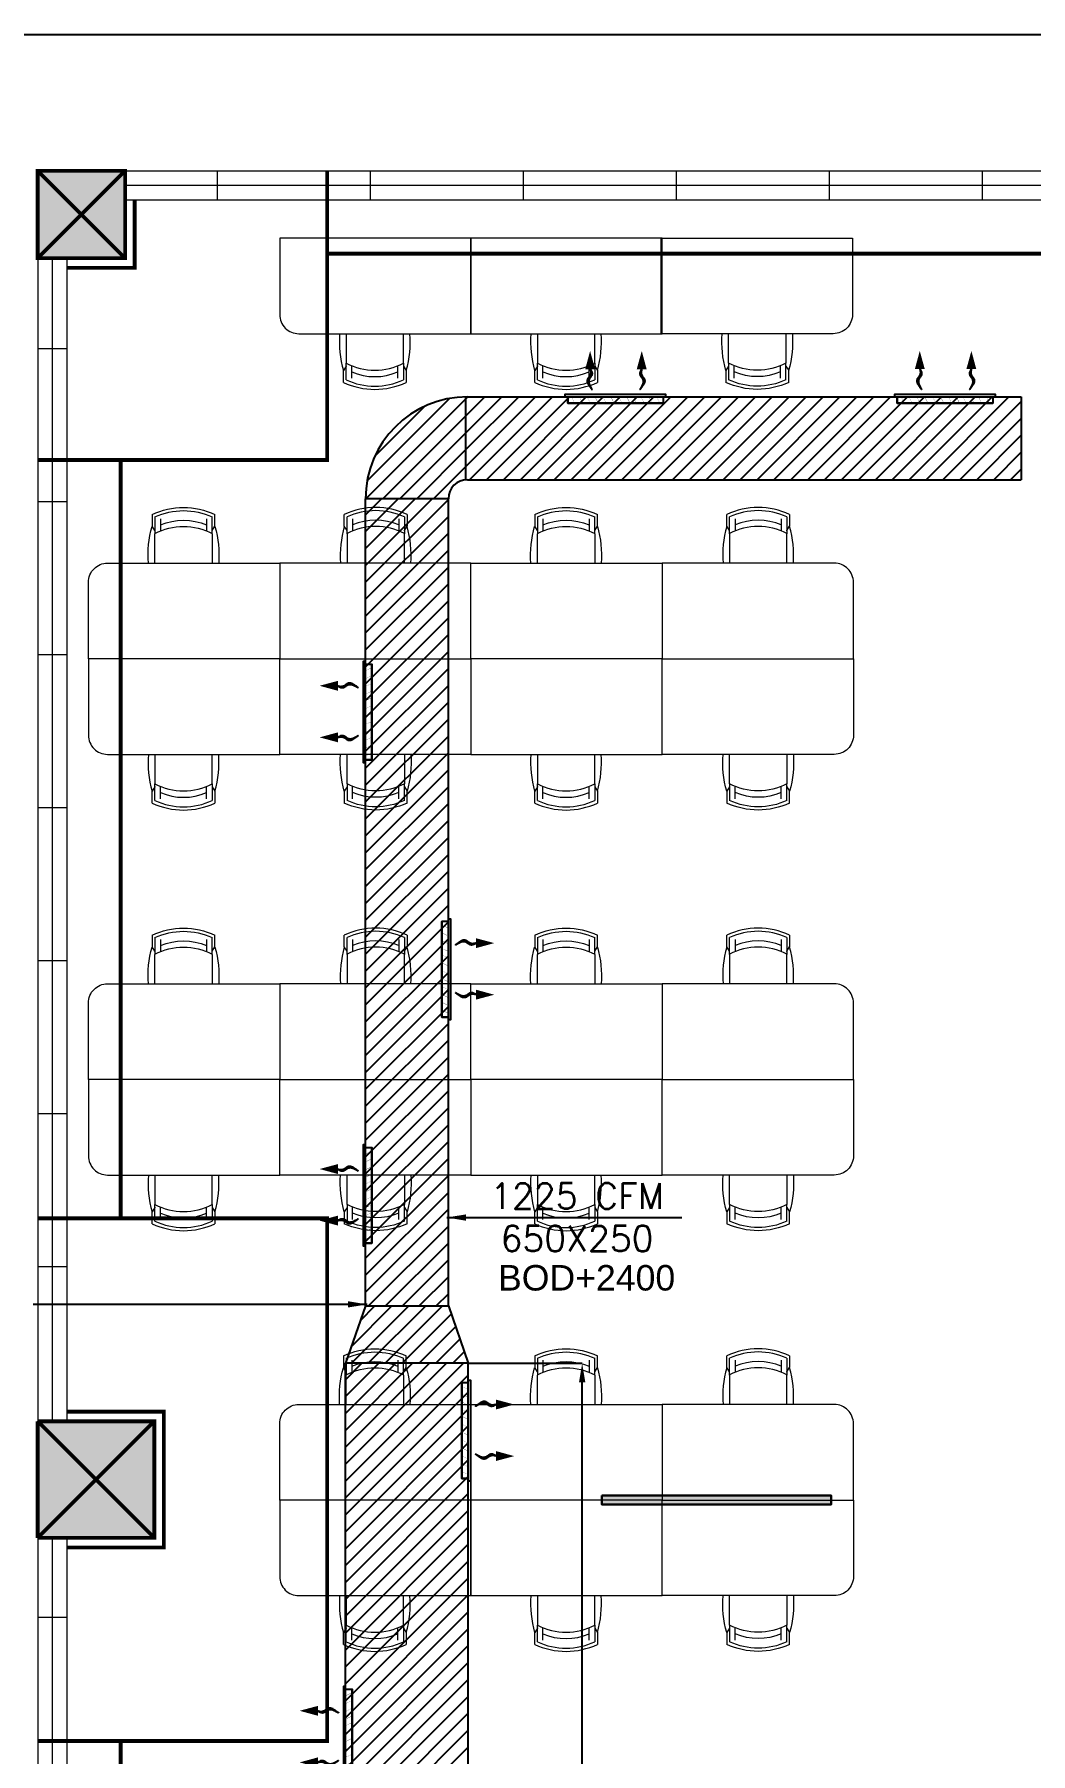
# Model space of a CAD drawing. Header units: millimetres. Extents: x 148480 to 578986, y 39883 to 155062.
# Drawn here: x 226593 to 234406, y 130264 to 143751 of the extents above; entities that cross this region are included whole.
import ezdxf

# ---------------------------------------------------------------- set-up
doc = ezdxf.new("R2010")
doc.units = ezdxf.units.MM
doc.header["$PDMODE"] = 34
doc.header["$PDSIZE"] = -1
doc.linetypes.add('CENTER', pattern=[2, 1.25, -0.25, 0.25, -0.25])
doc.linetypes.add('HIDDEN', pattern=[0.375, 0.25, -0.125])
for name, color, linetype in [('CEN', 252, 'CENTER'), ('EL-6FEET SUSPENDED LIGHT', 230, 'Continuous'), ('Hatch 01_UC', 7, 'Continuous'), ('HVAC TEXT', 7, 'Continuous'), ('HVAC-SECTIONS', 7, 'Continuous'), ('I - MODULAR', 44, 'Continuous'), ('Layer2', 4, 'Continuous'), ('Layer4', 6, 'Continuous'), ('M-HVAC ELLIPTICAL DUCT', 6, 'Continuous'), ('M-HVAC VRV PIPE', 4, 'Continuous'), ('M-HVAC-BOF', 6, 'Continuous'), ('M-HVAC-GRIL', 6, 'Continuous'), ('M-HVAC-INSULATION', 8, 'Continuous'), ('M-HVAC-SUPP', 4, 'Continuous'), ('M-HVAC-SUPPLY AIR DUCT', 4, 'Continuous'), ('M-HVAC-TEXT', 7, 'Continuous')]:
    doc.layers.add(name, color=color, linetype=linetype)
doc.layers.add('glass', color=7, linetype='Continuous', lineweight=0, true_color=0x0000d6)
for name, color, linetype, lineweight in [('ID - MODULAR', 44, 'Continuous', 5), ('KDBS-SIDE THROW GRILLE', 1, 'Continuous', 18), ('M HVAC GRILLE', 6, 'Continuous', 13)]:
    doc.layers.add(name, color=color, linetype=linetype, lineweight=lineweight)
doc.styles.add('ARAIL', font='arial.ttf')
doc.styles.add('R', font='romans.shx')
doc.styles.add('ROMAND', font='romand__.ttf')
doc.dimstyles.new('Vayucon', dxfattribs={"dimtxt": 200, "dimasz": 150, "dimexe": 0, "dimexo": 0, "dimgap": 9e-05, "dimtad": 1, "dimdec": 0, "dimrnd": 5, "dimzin": 0, "dimdsep": 46, "dimtxsty": 'ROMAND', "dimcen": 90, "dimclrd": 42, "dimclre": 8, "dimclrt": 7, "dimadec": 0, "dimazin": 0, "dimtfac": 1, "dimtdec": 0, "dimtofl": 0, "dimtmove": 1, "dimatfit": 0, "dimfxl": 1, "dimtolj": 1, "dimtzin": 0, "dimarcsym": 0})
pattern_1 = [(225, (811127.6, 15256.2), (66.29126, -66.29126), [])]

# ---------------------------------------------------------------- blocks, each defined once
blk = doc.blocks.new('GFC1')
at = {"layer": 'Hatch 01_UC', "linetype": 'Continuous'}
h = blk.add_hatch(color=8, dxfattribs=at)
h.dxf.hatch_style = 1
h.paths.add_polyline_path([(299251, 142981), (299251, 143667), (299937, 143667), (299937, 142981)])
h = blk.add_hatch(color=8, dxfattribs=at)
h.dxf.hatch_style = 1
h.paths.add_polyline_path([(300166, 132942), (299251, 132942), (299251, 133857), (300166, 133857)])
at = {"layer": 'CEN', "color": 8, "linetype": 'Continuous', "lineweight": 0}
for p, q in [((299251, 142981), (299251, 143667)), ((299251, 143667), (299937, 143667)), ((299251, 143667), (299937, 143667)), ((299251, 142981), (299251, 143667)), ((299937, 142981), (299251, 143667)), ((299937, 143667), (299251, 142981)), ((299937, 143667), (299937, 142981)), ((299937, 143667), (299937, 142981)), ((299937, 142981), (299251, 142981)), ((299937, 142981), (299251, 142981)), ((299251, 133857), (300166, 133857)), ((300166, 133857), (299251, 132942)), ((299251, 133857), (300166, 132942)), ((300166, 133857), (299251, 133857)), ((299251, 133857), (300166, 132942)), ((300166, 133857), (299251, 132942)), ((299251, 132942), (299251, 133857)), ((300166, 133857), (300166, 132942)), ((300166, 132942), (300166, 133857)), ((300166, 132942), (299251, 132942)), ((299251, 132942), (300166, 132942))]:
    blk.add_line(p, q, dxfattribs=at)
at = {"layer": 'CEN', "color": 8, "linetype": 'HIDDEN', "lineweight": 0, "ltscale": 1500}
blk.add_line((307471, 143017), (301522, 143017), dxfattribs=at)
at = {"layer": 'CEN', "color": 8, "linetype": 'Continuous', "lineweight": 0}
blk.add_lwpolyline([(299937, 142981), (299251, 142981), (299251, 143667), (299937, 143667)], close=True, dxfattribs=at)
at = {"layer": 'CEN', "color": 8, "linetype": 'HIDDEN', "lineweight": 0, "ltscale": 1500}
for points in [[(301522, 143667), (301522, 141398), (299252, 141398)], [(299902, 135449), (299902, 141398)], [(299252, 135449), (301522, 135449), (301522, 131349), (299252, 131349)], [(299902, 125485), (299902, 131349)]]:
    blk.add_lwpolyline(points, dxfattribs=at)
at = {"layer": 'CEN', "color": 8, "linetype": 'Continuous', "lineweight": 0}
for points in [[(300012, 143439), (300012, 142906), (299480, 142906)], [(299480, 132867), (300241, 132867), (300241, 133932), (299480, 133932)], [(299480, 132942), (300166, 132942), (300166, 133857), (299480, 133857)]]:
    blk.add_lwpolyline(points, dxfattribs=at)
at = {"layer": 'DEFPOINTS', "color": 8, "linetype": 'Continuous'}
blk.add_lwpolyline([(330909, 62387), (289637, 62387), (289637, 144737), (330909, 144737)], close=True, dxfattribs=at)
at = {"layer": 'glass', "color": 8, "linetype": 'Continuous'}
for p, q in [((299937, 143667), (309062, 143667)), ((300662, 143439), (300662, 143667)), ((301862, 143439), (301862, 143667)), ((303062, 143439), (303062, 143667)), ((304262, 143439), (304262, 143667)), ((305462, 143439), (305462, 143667)), ((306662, 143439), (306662, 143667)), ((299937, 143553), (309062, 143553)), ((299937, 143439), (309062, 143439)), ((299251, 142981), (299251, 133857)), ((299365, 142981), (299365, 133857)), ((299480, 142981), (299480, 133857)), ((299480, 142269), (299251, 142269)), ((299480, 141069), (299251, 141069)), ((299480, 139869), (299251, 139869)), ((299480, 138669), (299251, 138669)), ((299480, 137469), (299251, 137469)), ((299480, 136269), (299251, 136269)), ((299480, 135069), (299251, 135069)), ((299251, 132942), (299251, 123893)), ((299365, 132942), (299365, 123893)), ((299480, 132942), (299480, 123893)), ((299480, 132319), (299251, 132319))]:
    blk.add_line(p, q, dxfattribs=at)
at = {"layer": 'I - MODULAR', "color": 8, "linetype": 'Continuous'}
blk.add_lwpolyline([(299937, 142981), (299251, 142981), (299251, 143667), (299937, 143667)], close=True, dxfattribs=at)
at = {"layer": 'ID - MODULAR', "color": 8, "ltscale": 500}
for p, q in [((301670, 142389), (301670, 142158)), ((302120, 142158), (302120, 142389)), ((303170, 142389), (303170, 142158)), ((303620, 142158), (303620, 142389)), ((304670, 142158), (304670, 142389)), ((305119, 142389), (305119, 142158)), ((301670, 142027), (301670, 142158)), ((302120, 142158), (302120, 142027)), ((303170, 142027), (303170, 142158)), ((303620, 142158), (303620, 142027)), ((304670, 142158), (304670, 142027)), ((305119, 142027), (305119, 142158)), ((301670, 142134), (301649, 142100)), ((301649, 142007), (301649, 142100)), ((301670, 142136), (301670, 142134)), ((302120, 142136), (302120, 142134)), ((302120, 142134), (302141, 142100)), ((302141, 142100), (302141, 142007)), ((303170, 142134), (303149, 142100)), ((303149, 142007), (303149, 142100)), ((303170, 142136), (303170, 142134)), ((303620, 142136), (303620, 142134)), ((303620, 142134), (303641, 142100)), ((303641, 142100), (303641, 142007)), ((304670, 142134), (304649, 142100)), ((304649, 142100), (304649, 142007)), ((304670, 142136), (304670, 142134)), ((305119, 142136), (305119, 142134)), ((305119, 142134), (305141, 142100)), ((305141, 142007), (305141, 142100)), ((300149, 140971), (300149, 140878)), ((300170, 140951), (300170, 140820)), ((300620, 140820), (300620, 140951)), ((300641, 140878), (300641, 140971)), ((301656, 140878), (301656, 140971)), ((301677, 140820), (301677, 140951)), ((302127, 140951), (302127, 140820)), ((302148, 140971), (302148, 140878)), ((303149, 140971), (303149, 140878)), ((303170, 140951), (303170, 140820)), ((303620, 140820), (303620, 140951)), ((303641, 140878), (303641, 140971)), ((304656, 140878), (304656, 140971)), ((304677, 140820), (304677, 140951)), ((305127, 140951), (305127, 140820)), ((305148, 140971), (305148, 140878)), ((300170, 140844), (300149, 140878)), ((300170, 140842), (300170, 140844)), ((300170, 140589), (300170, 140820)), ((300620, 140844), (300641, 140878)), ((300620, 140842), (300620, 140844)), ((300620, 140820), (300620, 140589)), ((301677, 140844), (301656, 140878)), ((301677, 140842), (301677, 140844)), ((301677, 140820), (301677, 140589)), ((302127, 140844), (302148, 140878)), ((302127, 140842), (302127, 140844)), ((302127, 140589), (302127, 140820)), ((303170, 140844), (303149, 140878)), ((303170, 140842), (303170, 140844)), ((303170, 140589), (303170, 140820)), ((303620, 140844), (303641, 140878)), ((303620, 140842), (303620, 140844)), ((303620, 140820), (303620, 140589)), ((304677, 140844), (304656, 140878)), ((304677, 140842), (304677, 140844)), ((304677, 140820), (304677, 140589)), ((305127, 140844), (305148, 140878)), ((305127, 140842), (305127, 140844)), ((305127, 140589), (305127, 140820)), ((300170, 139089), (300170, 138858)), ((300620, 138858), (300620, 139089)), ((301677, 138858), (301677, 139089)), ((302127, 139089), (302127, 138858)), ((303170, 139089), (303170, 138858)), ((303620, 138858), (303620, 139089)), ((304677, 138858), (304677, 139089)), ((305127, 139089), (305127, 138858)), ((300170, 138834), (300149, 138800)), ((300149, 138707), (300149, 138800)), ((300170, 138727), (300170, 138858)), ((300170, 138836), (300170, 138834)), ((300620, 138858), (300620, 138727)), ((300620, 138836), (300620, 138834)), ((300620, 138834), (300641, 138800)), ((300641, 138800), (300641, 138707)), ((301677, 138834), (301656, 138800)), ((301656, 138800), (301656, 138707)), ((301677, 138858), (301677, 138727)), ((301677, 138836), (301677, 138834)), ((302127, 138727), (302127, 138858)), ((302127, 138836), (302127, 138834)), ((302127, 138834), (302148, 138800)), ((302148, 138707), (302148, 138800)), ((303170, 138834), (303149, 138800)), ((303149, 138707), (303149, 138800)), ((303170, 138727), (303170, 138858)), ((303170, 138836), (303170, 138834)), ((303620, 138858), (303620, 138727)), ((303620, 138836), (303620, 138834)), ((303620, 138834), (303641, 138800)), ((303641, 138800), (303641, 138707)), ((304677, 138834), (304656, 138800)), ((304656, 138800), (304656, 138707)), ((304677, 138858), (304677, 138727)), ((304677, 138836), (304677, 138834)), ((305127, 138727), (305127, 138858)), ((305127, 138836), (305127, 138834)), ((305127, 138834), (305148, 138800)), ((305148, 138707), (305148, 138800)), ((300149, 137671), (300149, 137578)), ((300170, 137544), (300149, 137578)), ((300170, 137651), (300170, 137520)), ((300620, 137520), (300620, 137651)), ((300620, 137544), (300641, 137578)), ((300641, 137578), (300641, 137671)), ((301656, 137578), (301656, 137671)), ((301677, 137544), (301656, 137578)), ((301677, 137520), (301677, 137651)), ((302127, 137651), (302127, 137520)), ((302127, 137544), (302148, 137578)), ((302148, 137671), (302148, 137578)), ((303149, 137671), (303149, 137578)), ((303170, 137544), (303149, 137578)), ((303170, 137651), (303170, 137520)), ((303620, 137520), (303620, 137651)), ((303620, 137544), (303641, 137578)), ((303641, 137578), (303641, 137671)), ((304656, 137578), (304656, 137671)), ((304677, 137544), (304656, 137578)), ((304677, 137520), (304677, 137651)), ((305127, 137651), (305127, 137520)), ((305127, 137544), (305148, 137578)), ((305148, 137671), (305148, 137578)), ((300170, 137542), (300170, 137544)), ((300170, 137289), (300170, 137520)), ((300620, 137542), (300620, 137544)), ((300620, 137520), (300620, 137289)), ((301677, 137542), (301677, 137544)), ((301677, 137520), (301677, 137289)), ((302127, 137542), (302127, 137544)), ((302127, 137289), (302127, 137520)), ((303170, 137542), (303170, 137544)), ((303170, 137289), (303170, 137520)), ((303620, 137542), (303620, 137544)), ((303620, 137520), (303620, 137289)), ((304677, 137542), (304677, 137544)), ((304677, 137520), (304677, 137289)), ((305127, 137542), (305127, 137544)), ((305127, 137289), (305127, 137520)), ((300170, 135789), (300170, 135558)), ((300620, 135558), (300620, 135789)), ((301677, 135558), (301677, 135789)), ((302127, 135789), (302127, 135558)), ((303170, 135789), (303170, 135558)), ((303620, 135558), (303620, 135789)), ((304677, 135558), (304677, 135789)), ((305127, 135789), (305127, 135558)), ((300170, 135427), (300170, 135558)), ((300620, 135558), (300620, 135427)), ((301677, 135558), (301677, 135427)), ((302127, 135427), (302127, 135558)), ((303170, 135427), (303170, 135558)), ((303620, 135558), (303620, 135427)), ((304677, 135558), (304677, 135427)), ((305127, 135427), (305127, 135558)), ((300170, 135534), (300149, 135500)), ((300149, 135407), (300149, 135500)), ((300170, 135536), (300170, 135534)), ((300620, 135536), (300620, 135534)), ((300620, 135534), (300641, 135500)), ((300641, 135500), (300641, 135407)), ((301677, 135534), (301656, 135500)), ((301656, 135500), (301656, 135407)), ((301677, 135536), (301677, 135534)), ((302127, 135536), (302127, 135534)), ((302127, 135534), (302148, 135500)), ((302148, 135407), (302148, 135500)), ((303170, 135534), (303149, 135500)), ((303149, 135407), (303149, 135500)), ((303170, 135536), (303170, 135534)), ((303620, 135536), (303620, 135534)), ((303620, 135534), (303641, 135500)), ((303641, 135500), (303641, 135407)), ((304677, 135534), (304656, 135500)), ((304656, 135500), (304656, 135407)), ((304677, 135536), (304677, 135534)), ((305127, 135536), (305127, 135534)), ((305127, 135534), (305148, 135500)), ((305148, 135407), (305148, 135500)), ((301649, 134371), (301649, 134278)), ((301670, 134351), (301670, 134220)), ((302120, 134220), (302120, 134351)), ((302141, 134278), (302141, 134371)), ((303149, 134371), (303149, 134278)), ((303170, 134351), (303170, 134220)), ((303620, 134220), (303620, 134351)), ((303641, 134278), (303641, 134371)), ((304656, 134278), (304656, 134371)), ((304677, 134220), (304677, 134351)), ((305127, 134351), (305127, 134220)), ((305148, 134371), (305148, 134278)), ((301670, 134244), (301649, 134278)), ((301670, 134242), (301670, 134244)), ((301670, 133989), (301670, 134220)), ((302120, 134244), (302141, 134278)), ((302120, 134242), (302120, 134244)), ((302120, 134220), (302120, 133989)), ((303170, 134244), (303149, 134278)), ((303170, 134242), (303170, 134244)), ((303170, 133989), (303170, 134220)), ((303620, 134244), (303641, 134278)), ((303620, 134242), (303620, 134244)), ((303620, 134220), (303620, 133989)), ((304677, 134244), (304656, 134278)), ((304677, 134242), (304677, 134244)), ((304677, 134220), (304677, 133989)), ((305127, 134244), (305148, 134278)), ((305127, 134242), (305127, 134244)), ((305127, 133989), (305127, 134220)), ((301670, 132489), (301670, 132258)), ((302120, 132258), (302120, 132489)), ((303170, 132489), (303170, 132258)), ((303620, 132258), (303620, 132489)), ((304677, 132258), (304677, 132489)), ((305127, 132489), (305127, 132258)), ((301670, 132234), (301649, 132200)), ((301649, 132107), (301649, 132200)), ((301670, 132127), (301670, 132258)), ((301670, 132236), (301670, 132234)), ((302120, 132258), (302120, 132127)), ((302120, 132236), (302120, 132234)), ((302120, 132234), (302141, 132200)), ((302141, 132200), (302141, 132107)), ((303170, 132234), (303149, 132200)), ((303149, 132107), (303149, 132200)), ((303170, 132127), (303170, 132258)), ((303170, 132236), (303170, 132234)), ((303620, 132258), (303620, 132127)), ((303620, 132236), (303620, 132234)), ((303620, 132234), (303641, 132200)), ((303641, 132200), (303641, 132107)), ((304677, 132234), (304656, 132200)), ((304656, 132200), (304656, 132107)), ((304677, 132258), (304677, 132127)), ((304677, 132236), (304677, 132234)), ((305127, 132127), (305127, 132258)), ((305127, 132236), (305127, 132234)), ((305127, 132234), (305148, 132200)), ((305148, 132107), (305148, 132200))]:
    blk.add_line(p, q, dxfattribs=at)
at = {"layer": 'ID - MODULAR', "color": 8, "ltscale": 500, "extrusion": (0, 0, -1)}
for p, q in [((301714, 142041), (301714, 142137)), ((302076, 142041), (302076, 142137)), ((303214, 142041), (303214, 142137)), ((303576, 142041), (303576, 142137)), ((304714, 142041), (304714, 142137)), ((305076, 142041), (305076, 142137)), ((300214, 140937), (300214, 140840)), ((300576, 140937), (300576, 140840)), ((301721, 140937), (301721, 140840)), ((302083, 140937), (302083, 140840)), ((303214, 140937), (303214, 140840)), ((303576, 140937), (303576, 140840)), ((304721, 140937), (304721, 140840)), ((305083, 140937), (305083, 140840)), ((300214, 138741), (300214, 138837)), ((300576, 138741), (300576, 138837)), ((301721, 138741), (301721, 138837)), ((302083, 138741), (302083, 138837)), ((303214, 138741), (303214, 138837)), ((303576, 138741), (303576, 138837)), ((304721, 138741), (304721, 138837)), ((305083, 138741), (305083, 138837)), ((300214, 137637), (300214, 137540)), ((300576, 137637), (300576, 137540)), ((301721, 137637), (301721, 137540)), ((302083, 137637), (302083, 137540)), ((303214, 137637), (303214, 137540)), ((303576, 137637), (303576, 137540)), ((304721, 137637), (304721, 137540)), ((305083, 137637), (305083, 137540)), ((300214, 135441), (300214, 135537)), ((300576, 135441), (300576, 135537)), ((301721, 135441), (301721, 135537)), ((302083, 135441), (302083, 135537)), ((303214, 135441), (303214, 135537)), ((303576, 135441), (303576, 135537)), ((304721, 135441), (304721, 135537)), ((305083, 135441), (305083, 135537)), ((301714, 134337), (301714, 134240)), ((302076, 134337), (302076, 134240)), ((303214, 134337), (303214, 134240)), ((303576, 134337), (303576, 134240)), ((304721, 134337), (304721, 134240)), ((305083, 134337), (305083, 134240)), ((301714, 132141), (301714, 132237)), ((302076, 132141), (302076, 132237)), ((303214, 132141), (303214, 132237)), ((303576, 132141), (303576, 132237)), ((304721, 132141), (304721, 132237)), ((305083, 132141), (305083, 132237))]:
    blk.add_line(p, q, dxfattribs=at)
at = {"layer": 'ID - MODULAR', "color": 8, "ltscale": 500}
for points in [[(301149, 143139), (301149, 142539, 0.414214), (301299, 142389), (302649, 142389), (302649, 143139)], [(305641, 143139), (305641, 142539, -0.414214), (305491, 142389), (304141, 142389), (304141, 143139)], [(299649, 139839), (299649, 140439, -0.414214), (299799, 140589), (301149, 140589), (301149, 139839)], [(305649, 139839), (305649, 140439, 0.414214), (305499, 140589), (304149, 140589), (304149, 139839)], [(299649, 139839), (299649, 139239, 0.414214), (299799, 139089), (301149, 139089), (301149, 139839)], [(305649, 139839), (305649, 139239, -0.414214), (305499, 139089), (304149, 139089), (304149, 139839)], [(299649, 136539), (299649, 137139, -0.414214), (299799, 137289), (301149, 137289), (301149, 136539)], [(305649, 136539), (305649, 137139, 0.414214), (305499, 137289), (304149, 137289), (304149, 136539)], [(299649, 136539), (299649, 135939, 0.414214), (299799, 135789), (301149, 135789), (301149, 136539)], [(305649, 136539), (305649, 135939, -0.414214), (305499, 135789), (304149, 135789), (304149, 136539)], [(301149, 133239), (301149, 133839, -0.414214), (301299, 133989), (302649, 133989), (302649, 133239)], [(305649, 133239), (305649, 133839, 0.414214), (305499, 133989), (304149, 133989), (304149, 133239)], [(301149, 133239), (301149, 132639, 0.414214), (301299, 132489), (302649, 132489), (302649, 133239)], [(305649, 133239), (305649, 132639, -0.414214), (305499, 132489), (304149, 132489), (304149, 133239)]]:
    blk.add_lwpolyline(points, format="xyb", close=True, dxfattribs=at)
for points in [[(302649, 143139), (302649, 142389), (304149, 142389), (304149, 143139)], [(302649, 139839), (302649, 140589), (301149, 140589), (301149, 139839)], [(302649, 139839), (302649, 140589), (304149, 140589), (304149, 139839)], [(302649, 139839), (302649, 139089), (301149, 139089), (301149, 139839)], [(302649, 139839), (302649, 139089), (304149, 139089), (304149, 139839)], [(302649, 136539), (302649, 137289), (301149, 137289), (301149, 136539)], [(302649, 136539), (302649, 137289), (304149, 137289), (304149, 136539)], [(302649, 136539), (302649, 135789), (301149, 135789), (301149, 136539)], [(302649, 136539), (302649, 135789), (304149, 135789), (304149, 136539)], [(302649, 133239), (302649, 133989), (304149, 133989), (304149, 133239)], [(302649, 133239), (302649, 132489), (304149, 132489), (304149, 133239)]]:
    blk.add_lwpolyline(points, close=True, dxfattribs=at)
for centre, major_axis, start_param, end_param in [((302456, 142327), (0, 839), 1.49727, 1.845387), ((301334, 142327), (0, 839), 4.437818, 4.785935), ((303956, 142327), (0, 839), 1.49727, 1.845387), ((302834, 142327), (0, 839), 4.437818, 4.785935), ((301895, 142583), (0, 481), 2.65511, 3.628104), ((303395, 142583), (0, 481), 2.65511, 3.628104), ((301895, 142508), (0, -531), 5.845838, 6.720513), ((301895, 142508), (0, -456), 5.8748, 6.691551), ((303395, 142508), (0, -531), 5.845838, 6.720513), ((303395, 142508), (0, -456), 5.8748, 6.691551), ((301895, 142533), (0, 581), 2.704257, 3.578932), ((303395, 142533), (0, 581), 2.704257, 3.578932), ((301902, 140445), (0, -581), 2.704257, 3.578932), ((301902, 140470), (0, 531), 5.845838, 6.720513), ((304902, 140445), (0, -581), 2.704257, 3.578932), ((304902, 140470), (0, 531), 5.845838, 6.720513), ((302463, 140650), (0, -839), 4.437818, 4.785935), ((301902, 140395), (0, -481), 2.65511, 3.628104), ((301902, 140470), (0, 456), 5.8748, 6.691551), ((301341, 140650), (0, -839), 1.49727, 1.845387), ((305463, 140650), (0, -839), 4.437818, 4.785935), ((304902, 140395), (0, -481), 2.65511, 3.628104), ((304902, 140470), (0, 456), 5.8748, 6.691551), ((304341, 140650), (0, -839), 1.49727, 1.845387), ((300956, 139027), (0, 839), 1.49727, 1.845387), ((299834, 139027), (0, 839), 4.437818, 4.785935), ((303956, 139027), (0, 839), 1.49727, 1.845387), ((302834, 139027), (0, 839), 4.437818, 4.785935), ((300395, 139283), (0, 481), 2.65511, 3.628104), ((300395, 139208), (0, -456), 5.8748, 6.691551), ((303395, 139283), (0, 481), 2.65511, 3.628104), ((303395, 139208), (0, -456), 5.8748, 6.691551), ((300395, 139233), (0, 581), 2.704257, 3.578932), ((300395, 139208), (0, -531), 5.845838, 6.720513), ((303395, 139233), (0, 581), 2.704257, 3.578932), ((303395, 139208), (0, -531), 5.845838, 6.720513), ((301902, 137145), (0, -581), 2.704257, 3.578932), ((301902, 137170), (0, 531), 5.845838, 6.720513), ((304902, 137145), (0, -581), 2.704257, 3.578932), ((304902, 137170), (0, 531), 5.845838, 6.720513), ((302463, 137350), (0, -839), 4.437818, 4.785935), ((301902, 137095), (0, -481), 2.65511, 3.628104), ((301902, 137170), (0, 456), 5.8748, 6.691551), ((301341, 137350), (0, -839), 1.49727, 1.845387), ((305463, 137350), (0, -839), 4.437818, 4.785935), ((304902, 137095), (0, -481), 2.65511, 3.628104), ((304902, 137170), (0, 456), 5.8748, 6.691551), ((304341, 137350), (0, -839), 1.49727, 1.845387), ((300956, 135727), (0, 839), 1.49727, 1.845387), ((299834, 135727), (0, 839), 4.437818, 4.785935), ((303956, 135727), (0, 839), 1.49727, 1.845387), ((302834, 135727), (0, 839), 4.437818, 4.785935), ((300395, 135983), (0, 481), 2.65511, 3.628104), ((303395, 135983), (0, 481), 2.65511, 3.628104), ((300395, 135908), (0, -531), 5.845838, 6.720513), ((300395, 135908), (0, -456), 5.8748, 6.691551), ((303395, 135908), (0, -531), 5.845838, 6.720513), ((303395, 135908), (0, -456), 5.8748, 6.691551), ((300395, 135933), (0, 581), 2.704257, 3.578932), ((303395, 135933), (0, 581), 2.704257, 3.578932), ((304902, 133845), (0, -581), 2.704257, 3.578932), ((304902, 133870), (0, 531), 5.845838, 6.720513), ((304902, 133870), (0, 456), 5.8748, 6.691551), ((305463, 134050), (0, -839), 4.437818, 4.785935), ((304902, 133795), (0, -481), 2.65511, 3.628104), ((304341, 134050), (0, -839), 1.49727, 1.845387), ((302456, 132427), (0, 839), 1.49727, 1.845387), ((301334, 132427), (0, 839), 4.437818, 4.785935), ((303956, 132427), (0, 839), 1.49727, 1.845387), ((302834, 132427), (0, 839), 4.437818, 4.785935), ((301895, 132683), (0, 481), 2.65511, 3.628104), ((301895, 132608), (0, -456), 5.8748, 6.691551), ((303395, 132683), (0, 481), 2.65511, 3.628104), ((303395, 132608), (0, -456), 5.8748, 6.691551), ((301895, 132633), (0, 581), 2.704257, 3.578932), ((301895, 132608), (0, -531), 5.845838, 6.720513), ((303395, 132633), (0, 581), 2.704257, 3.578932), ((303395, 132608), (0, -531), 5.845838, 6.720513)]:
    blk.add_ellipse(centre, major_axis=major_axis, ratio=1, start_param=start_param, end_param=end_param, dxfattribs=at)
at = {"layer": 'ID - MODULAR', "color": 8, "ltscale": 500, "extrusion": (0, 0, -1)}
for centre, major_axis, start_param, end_param in [((305456, 142327), (0, 839), 4.437818, 4.785935), ((304333, 142327), (0, 839), 1.49727, 1.845387), ((304895, 142583), (0, 481), 2.65511, 3.628104), ((304895, 142508), (0, -531), 5.845838, 6.720513), ((304895, 142508), (0, -456), 5.8748, 6.691551), ((304895, 142533), (0, 581), 2.704257, 3.578932), ((300395, 140445), (0, -581), 2.704257, 3.578932), ((300395, 140470), (0, 531), 5.845838, 6.720513), ((303395, 140445), (0, -581), 2.704257, 3.578932), ((303395, 140470), (0, 531), 5.845838, 6.720513), ((300956, 140650), (0, -839), 1.49727, 1.845387), ((300395, 140395), (0, -481), 2.65511, 3.628104), ((300395, 140470), (0, 456), 5.8748, 6.691551), ((299834, 140650), (0, -839), 4.437818, 4.785935), ((303956, 140650), (0, -839), 1.49727, 1.845387), ((303395, 140395), (0, -481), 2.65511, 3.628104), ((303395, 140470), (0, 456), 5.8748, 6.691551), ((302834, 140650), (0, -839), 4.437818, 4.785935), ((302463, 139027), (0, 839), 4.437818, 4.785935), ((301341, 139027), (0, 839), 1.49727, 1.845387), ((305463, 139027), (0, 839), 4.437818, 4.785935), ((304341, 139027), (0, 839), 1.49727, 1.845387), ((301902, 139283), (0, 481), 2.65511, 3.628104), ((301902, 139208), (0, -456), 5.8748, 6.691551), ((304902, 139283), (0, 481), 2.65511, 3.628104), ((304902, 139208), (0, -456), 5.8748, 6.691551), ((301902, 139233), (0, 581), 2.704257, 3.578932), ((301902, 139208), (0, -531), 5.845838, 6.720513), ((304902, 139233), (0, 581), 2.704257, 3.578932), ((304902, 139208), (0, -531), 5.845838, 6.720513), ((300395, 137145), (0, -581), 2.704257, 3.578932), ((300395, 137170), (0, 531), 5.845838, 6.720513), ((303395, 137145), (0, -581), 2.704257, 3.578932), ((303395, 137170), (0, 531), 5.845838, 6.720513), ((300956, 137350), (0, -839), 1.49727, 1.845387), ((300395, 137095), (0, -481), 2.65511, 3.628104), ((300395, 137170), (0, 456), 5.8748, 6.691551), ((299834, 137350), (0, -839), 4.437818, 4.785935), ((303956, 137350), (0, -839), 1.49727, 1.845387), ((303395, 137095), (0, -481), 2.65511, 3.628104), ((303395, 137170), (0, 456), 5.8748, 6.691551), ((302834, 137350), (0, -839), 4.437818, 4.785935), ((302463, 135727), (0, 839), 4.437818, 4.785935), ((301341, 135727), (0, 839), 1.49727, 1.845387), ((305463, 135727), (0, 839), 4.437818, 4.785935), ((304341, 135727), (0, 839), 1.49727, 1.845387), ((301902, 135983), (0, 481), 2.65511, 3.628104), ((304902, 135983), (0, 481), 2.65511, 3.628104), ((301902, 135908), (0, -531), 5.845838, 6.720513), ((301902, 135908), (0, -456), 5.8748, 6.691551), ((304902, 135908), (0, -531), 5.845838, 6.720513), ((304902, 135908), (0, -456), 5.8748, 6.691551), ((301902, 135933), (0, 581), 2.704257, 3.578932), ((304902, 135933), (0, 581), 2.704257, 3.578932), ((301895, 133845), (0, -581), 2.704257, 3.578932), ((301895, 133870), (0, 531), 5.845838, 6.720513), ((301895, 133870), (0, 456), 5.8748, 6.691551), ((303395, 133845), (0, -581), 2.704257, 3.578932), ((303395, 133870), (0, 531), 5.845838, 6.720513), ((303395, 133870), (0, 456), 5.8748, 6.691551), ((302456, 134050), (0, -839), 1.49727, 1.845387), ((301895, 133795), (0, -481), 2.65511, 3.628104), ((301334, 134050), (0, -839), 4.437818, 4.785935), ((303956, 134050), (0, -839), 1.49727, 1.845387), ((303395, 133795), (0, -481), 2.65511, 3.628104), ((302834, 134050), (0, -839), 4.437818, 4.785935), ((305463, 132427), (0, 839), 4.437818, 4.785935), ((304341, 132427), (0, 839), 1.49727, 1.845387), ((304902, 132683), (0, 481), 2.65511, 3.628104), ((304902, 132608), (0, -456), 5.8748, 6.691551), ((304902, 132633), (0, 581), 2.704257, 3.578932), ((304902, 132608), (0, -531), 5.845838, 6.720513)]:
    blk.add_ellipse(centre, major_axis=major_axis, ratio=1, start_param=start_param, end_param=end_param, dxfattribs=at)
blk = doc.blocks.new('BEAM')
at = {"layer": 'CEN', "color": 11, "linetype": 'Continuous', "lineweight": 0, "const_width": 30}
blk.add_lwpolyline([(359937, 142981), (359251, 142981), (359251, 143667), (359937, 143667)], close=True, dxfattribs=at)
for points in [[(359937, 143667), (359251, 142981)], [(359937, 142981), (359251, 143667)], [(359251, 142981), (359251, 143667)], [(359251, 143667), (359937, 143667)], [(359251, 143667), (359937, 143667)], [(359251, 142981), (359251, 143667)], [(359937, 143667), (359937, 142981)], [(359937, 143667), (359937, 142981)], [(360012, 143439), (360012, 142906), (359480, 142906)], [(359937, 142981), (359251, 142981)], [(359937, 142981), (359251, 142981)], [(359480, 132867), (360241, 132867), (360241, 133932), (359480, 133932)], [(359251, 132942), (359251, 133857)], [(360166, 133857), (359251, 132942)], [(359251, 133857), (360166, 132942)], [(360166, 133857), (359251, 133857)], [(359251, 133857), (360166, 132942)], [(360166, 133857), (359251, 132942)], [(359251, 133857), (360166, 133857)], [(359480, 132942), (360166, 132942), (360166, 133857), (359480, 133857)], [(360166, 132942), (360166, 133857)], [(360166, 133857), (360166, 132942)], [(359251, 132942), (360166, 132942)], [(360166, 132942), (359251, 132942)]]:
    blk.add_lwpolyline(points, dxfattribs=at)
at = {"layer": 'CEN', "color": 11, "linetype": 'HIDDEN', "lineweight": 0, "ltscale": 1500, "const_width": 30}
for points in [[(361522, 143667), (361522, 141398), (359252, 141398)], [(367471, 143017), (361522, 143017)], [(359902, 135449), (359902, 141398)], [(359252, 135449), (361522, 135449), (361522, 131349), (359252, 131349)], [(359902, 125485), (359902, 131349)]]:
    blk.add_lwpolyline(points, dxfattribs=at)
blk = doc.blocks.new('BEE')
at = {"layer": 'M-HVAC VRV PIPE', "linetype": 'Continuous'}
blk.add_blockref('BEAM', (0, 0), dxfattribs=at)
blk = doc.blocks.new('RAAAA')
at = {"linetype": 'Continuous', "ltscale": 1000}
for points in [[(363, 0, 0), (363, 0, 0), (364, 0, 0), (364, 0, 0), (365, 0, 0), (366, 0, 0), (367, -1, 0), (368, -1, 0), (369, -1, 0), (371, -1, 0), (373, -2, 0), (374, -2, 0), (377, -2, 0), (379, -3, 0), (381, -3, 0), (384, -4, 0), (387, -4, 0), (390, -5, 0), (393, -5, 0), (397, -6, 0), (400, -6, 0), (404, -7, 0), (408, -8, 0), (412, -8, 0), (416, -9, 0), (421, -10, 0), (421, -10, 0), (425, -11, 0), (430, -11, 0), (435, -11, 0), (439, -11, 0), (444, -11, 0), (449, -11, 0), (454, -10, 0), (459, -10, 0), (464, -9, 0), (468, -7, 0), (473, -6, 0), (478, -4, 0), (483, -2, 0), (488, 0, 0), (494, 2, 0), (499, 4, 0), (504, 7, 0), (509, 10, 0), (514, 13, 0), (519, 16, 0), (525, 20, 0), (530, 24, 0), (535, 28, 0), (541, 32, 0), (546, 36, 0), (546, 36, 0), (552, 40, 0), (557, 44, 0), (563, 48, 0), (568, 51, 0), (574, 54, 0), (580, 56, 0), (586, 58, 0), (592, 60, 0), (598, 61, 0), (604, 62, 0), (610, 62, 0), (616, 62, 0), (622, 62, 0), (628, 61, 0), (635, 60, 0), (641, 59, 0), (648, 57, 0), (654, 55, 0), (661, 52, 0), (668, 49, 0), (675, 46, 0), (681, 42, 0), (688, 38, 0), (695, 33, 0), (702, 28, 0), (702, 28, 0), (709, 23, 0), (716, 19, 0), (722, 14, 0), (728, 10, 0), (734, 5, 0), (740, 1, 0), (745, -2, 0), (750, -6, 0), (755, -9, 0), (759, -13, 0), (763, -15, 0), (767, -18, 0), (771, -21, 0), (774, -23, 0), (777, -25, 0), (779, -27, 0), (782, -29, 0), (784, -31, 0), (786, -32, 0), (787, -33, 0), (789, -34, 0), (790, -35, 0), (790, -35, 0), (791, -35, 0), (791, -36, 0)], [(363, 0, 0), (363, 0, 0), (364, 0, 0), (364, 0, 0), (365, -1, 0), (366, -1, 0), (367, -2, 0), (368, -2, 0), (369, -3, 0), (371, -4, 0), (373, -5, 0), (374, -5, 0), (377, -6, 0), (379, -8, 0), (381, -9, 0), (384, -10, 0), (387, -12, 0), (390, -13, 0), (393, -15, 0), (397, -16, 0), (400, -18, 0), (404, -20, 0), (408, -22, 0), (412, -24, 0), (416, -26, 0), (421, -28, 0), (421, -28, 0), (425, -30, 0), (430, -32, 0), (435, -34, 0), (439, -35, 0), (444, -36, 0), (449, -37, 0), (454, -37, 0), (459, -38, 0), (464, -38, 0), (468, -37, 0), (473, -37, 0), (478, -36, 0), (483, -35, 0), (488, -33, 0), (494, -32, 0), (499, -30, 0), (504, -28, 0), (509, -25, 0), (514, -22, 0), (519, -19, 0), (525, -16, 0), (530, -13, 0), (535, -9, 0), (541, -5, 0), (546, 0, 0), (546, 0, 0), (552, 4, 0), (557, 8, 0), (563, 12, 0), (568, 15, 0), (574, 18, 0), (580, 21, 0), (586, 23, 0), (592, 25, 0), (598, 27, 0), (604, 28, 0), (610, 29, 0), (616, 30, 0), (622, 30, 0), (628, 31, 0), (635, 30, 0), (641, 30, 0), (648, 29, 0), (654, 28, 0), (661, 26, 0), (668, 24, 0), (675, 22, 0), (681, 20, 0), (688, 17, 0), (695, 14, 0), (702, 10, 0), (702, 10, 0), (709, 7, 0), (716, 3, 0), (722, 0, 0), (728, -3, 0), (734, -6, 0), (740, -9, 0), (745, -12, 0), (750, -14, 0), (755, -17, 0), (759, -19, 0), (763, -21, 0), (767, -23, 0), (771, -25, 0), (774, -27, 0), (777, -28, 0), (779, -30, 0), (782, -31, 0), (784, -32, 0), (786, -33, 0), (787, -34, 0), (789, -34, 0), (790, -35, 0), (790, -35, 0), (791, -35, 0), (791, -36, 0)]]:
    blk.add_polyline3d(points, dxfattribs=at)
blk.add_solid([(373, 101), (0, 0), (373, -101)], dxfattribs=at)
blk = doc.blocks.new('600X200 SIDE THROW GRILLE')
at = {"layer": 'M-HVAC-GRIL', "linetype": 'ByBlock'}
blk.add_lwpolyline([(375, -5), (396, -5), (396, 12), (-396, 12), (-396, -5), (-375, -5), (375, -5), (375, -56), (-375, -56), (-375, -5), (-375, -56), (375, -56), (375, -56)], dxfattribs=at)
at = {"layer": 'M-HVAC-GRIL', "lineweight": 0, "const_width": 1.71}
for points in [[(-365, -9), (-343, -9), (-322, -52), (-300, -52)], [(-303, -9), (-282, -9), (-260, -52), (-239, -52)], [(-242, -9), (-220, -9), (-199, -52), (-177, -52)], [(-180, -9), (-158, -9), (-137, -52), (-115, -52)], [(-117, -9), (-96, -9), (-75, -52), (-53, -52)], [(-55, -9), (-34, -9), (-12, -52), (9, -52)], [(7, -9), (28, -9), (50, -52), (71, -52)], [(69, -9), (90, -9), (112, -52), (133, -52)], [(121, -9), (142, -9), (163, -52), (185, -52)], [(181, -9), (202, -9), (224, -52), (245, -52)], [(242, -9), (264, -9), (285, -52), (306, -52)], [(304, -9), (325, -9), (346, -52), (368, -52)]]:
    blk.add_lwpolyline(points, dxfattribs=at)
at = {"layer": 'M-HVAC-SUPP'}
for p, xscale, yscale, zscale, rotation in [((-199, 355), -0.3839999997941415, 0.3839999997941436, 0.3839999997941436, 90.2028781887322), ((206, 355), 0.3839999997941415, 0.3839999997941415, 0.3839999997941415, 269.7971218112675)]:
    blk.add_blockref('RAAAA', p, dxfattribs=dict(at, xscale=xscale, yscale=yscale, zscale=zscale, rotation=rotation))
blk = doc.blocks.new('jyfhg')
at = {"layer": 'KDBS-SIDE THROW GRILLE', "xscale": -1, "rotation": 90.00000000000006}
blk.add_blockref('600X200 SIDE THROW GRILLE', (-100, -325), dxfattribs=at)
blk = doc.blocks.new('EL-4FEET LHT')
at = {"layer": 'EL-6FEET SUSPENDED LIGHT'}
h = blk.add_hatch(color=8, dxfattribs=at)
h.set_gradient(color1=(128, 128, 128), color2=(122, 122, 122), one_color=1, tint=0.48)
h.paths.add_polyline_path([(1864094, -166722), (1864094, -166792), (1865894, -166792), (1865894, -166722)])
at = {"layer": 'EL-6FEET SUSPENDED LIGHT', "color": 8}
for points in [[(1864094, -166722), (1865894, -166722), (1865894, -166792), (1864094, -166792)], [(1864094, -166722), (1864094, -166792), (1865894, -166792), (1865894, -166722)]]:
    blk.add_lwpolyline(points, close=True, dxfattribs=at)
blk = doc.blocks.new('*D221')
at = {"layer": 'DEFPOINTS', "color": 0, "linetype": 'Continuous'}
for p in [(229996, 133326), (230889, 133326), (229996, 124210)]:
    blk.add_point(p, dxfattribs=at)
at = {"layer": 'HVAC TEXT', "color": 8, "linetype": 'Continuous', "lineweight": -2}
for p, q in [((229996, 133326), (230889, 133326)), ((229996, 124210), (230889, 124210))]:
    blk.add_line(p, q, dxfattribs=at)
at = {"layer": 'HVAC TEXT', "color": 42, "linetype": 'Continuous', "lineweight": -2}
blk.add_line((230889, 124360), (230889, 133176), dxfattribs=at)
at = {"layer": 'HVAC TEXT', "color": 42, "linetype": 'Continuous'}
for points in [[(230914, 133176), (230864, 133176), (230889, 133326)], [(230864, 124360), (230914, 124360), (230889, 124210)]]:
    blk.add_solid(points, dxfattribs=at)
at = {"layer": 'HVAC TEXT', "color": 7, "linetype": 'Continuous', "insert": (230789, 128768), "char_height": 200, "attachment_point": 5, "rotation": 90, "style": 'ROMAND'}
blk.add_mtext('\\A1;9115', dxfattribs=at)

msp = doc.modelspace()

# ---------------------------------------------------------------- block references
at = {"layer": 'Layer4', "linetype": 'Continuous', "rotation": 360}
msp.add_blockref('GFC1', (-72632.4, -986), dxfattribs=at)

# ---------------------------------------------------------------- next in the draw order: hatches: boundary and pattern name
at = {"layer": 'M-HVAC-INSULATION'}
h = msp.add_hatch(dxfattribs=at)
h.set_pattern_fill('ANSI31', color=26, scale=750, angle=180, style=0)
h.set_pattern_definition([(225, (811127.6, 16039.84), (66.29126, -66.29126), [])])
h.paths.add_polyline_path([(229189.6, 140107.7), (229839.6, 140107.7, -0.3900659), (229977.2, 140257.2), (229977.1, 140257.7), (229977.1, 140907.6, 0.4096445)])
h = msp.add_hatch(dxfattribs=at)
h.set_pattern_fill('ANSI31', color=26, scale=750, angle=180, style=0)
h.set_pattern_definition([(225, (811127.6, 16039.84), (66.29126, -66.29126), [])])
h.paths.add_polyline_path([(229977.1, 140882.7), (229977.1, 140257.7), (229977.1, 140257.7), (234332, 140257.7), (234332, 140907.7), (229977.1, 140907.7)])
h = msp.add_hatch(dxfattribs=at)
h.set_pattern_fill('ANSI31', color=26, scale=750, angle=180, style=0)
h.set_pattern_definition(pattern_1)
h.paths.add_polyline_path([(229839.6, 140107.7), (229839.6, 133775.8), (229189.6, 133775.8), (229189.6, 140107.7)])
h = msp.add_hatch(dxfattribs=at)
h.set_pattern_fill('ANSI31', color=26, scale=750, angle=180, style=0)
h.set_pattern_definition([(225, (811127.6, 19581.33), (66.29126, -66.29126), [])])
h.paths.add_polyline_path([(229033.1, 133325.8), (229189.6, 133775.8), (229839.6, 133775.8), (229996.1, 133325.8)])
h = msp.add_hatch(dxfattribs=at)
h.set_pattern_fill('ANSI31', color=26, scale=750, angle=180, style=0)
h.set_pattern_definition(pattern_1)
h.paths.add_polyline_path([(229033.1, 124210.4), (229996.1, 124210.4), (229996.1, 133325.8), (229033.1, 133325.8)])

# ---------------------------------------------------------------- next in the draw order: linework, layer by layer
at = {"layer": 'M-HVAC ELLIPTICAL DUCT', "linetype": 'Continuous'}
for p, q in [((229977.1, 140257.7, 0), (229977.1, 140907.6, 0)), ((229989.6, 140907.7), (234332, 140907.7)), ((234332, 140907.7), (234332, 140257.7)), ((229989.6, 140257.7), (234332, 140257.7)), ((229189.6, 133775.8, 0), (229189.6, 140107.7, 0)), ((229839.6, 140107.7, 0), (229189.6, 140107.7, 0)), ((229839.6, 133775.8, 0), (229839.6, 140107.7, 0)), ((229189.6, 133775.8, 0), (229033.1, 133325.8)), ((229189.6, 133775.8, 0), (229839.6, 133775.8, 0)), ((229839.6, 133775.8, 0), (229996.1, 133325.8)), ((229996.1, 133325.8), (229033.1, 133325.8)), ((229033.1, 124210.4), (229033.1, 133325.8)), ((229996.1, 124210.4), (229996.1, 133325.8))]:
    msp.add_line(p, q, dxfattribs=at)
for radius in [800, 150]:
    msp.add_arc((229989.6, 140107.7, 0), radius, 90, 180, dxfattribs=at)

# ---------------------------------------------------------------- next in the draw order: block references
at = {"layer": 'EL-6FEET SUSPENDED LIGHT', "color": 2, "rotation": 360}
msp.add_blockref('EL-4FEET LHT', (-1633051.6, 299011.4), dxfattribs=at)
at = {"layer": 'Layer2', "linetype": 'Continuous', "rotation": 360}
msp.add_blockref('BEE', (-132632.4, -986), dxfattribs=at)
at = {"layer": 'M HVAC GRILLE', "color": 0, "xscale": -1}
for p, rotation in [((230825.3, 140812.7), 90.0000000000053), ((233410.6, 140813.1), 90.0000000000053), ((229284.6, 138110, 0), 180), ((229284.6, 134319, 0), 180), ((229128.1, 130069), 180)]:
    msp.add_blockref('jyfhg', p, dxfattribs=dict(at, rotation=rotation))
at = {"layer": 'M HVAC GRILLE', "color": 0, "rotation": 179.9999999999999}
for p in [(229744.6, 136091.2, 0), (229901.1, 132471.8)]:
    msp.add_blockref('jyfhg', p, dxfattribs=at)

# ---------------------------------------------------------------- next in the draw order: texts
at = {"layer": 'M-HVAC-BOF', "color": 6, "lineweight": -2, "insert": (230228.7, 134096.8), "char_height": 200, "width": 1028.731, "attachment_point": 1, "style": 'ARAIL'}
msp.add_mtext('BOD+2400', dxfattribs=at)
at = {"layer": 'M-HVAC-TEXT', "color": 7, "insert": (230848.9, 134738.3, 0), "char_height": 200, "width": 2790.775, "attachment_point": 2, "style": 'R'}
msp.add_mtext('1225 CFM\\P650X250', dxfattribs=at)

# ---------------------------------------------------------------- next in the draw order: dimensions: what is measured, and where the dimension line sits
at = {"layer": 'HVAC TEXT', "linetype": 'Continuous'}
dim = msp.add_linear_dim(base=(230889, 133325.8), p1=(229996.1, 124210.4), p2=(229996.1, 133325.8), angle=90, dimstyle='Vayucon', dxfattribs=at)
dim.commit()
dim.dimension.update_dxf_attribs({"geometry": '*D221', "text_midpoint": (230789, 128768.1)})

# ---------------------------------------------------------------- next in the draw order: leaders
at = {"layer": 'HVAC-SECTIONS', "color": 0, "linetype": 'Continuous'}
msp.add_leader([(229827.1, 134469.3, 0), (231670.4, 134469.3, 0)], dimstyle='Vayucon', override={"dimgap": 9e-05, "dimtad": 0}, dxfattribs=at)
at = {"layer": 'M-HVAC-SUPPLY AIR DUCT', "linetype": 'Continuous'}
msp.add_leader([(229202.1, 133788.1, 0), (226582.3, 133788.1, 0)], dimstyle='Vayucon', dxfattribs=at)

doc.saveas('drawing.dxf')
